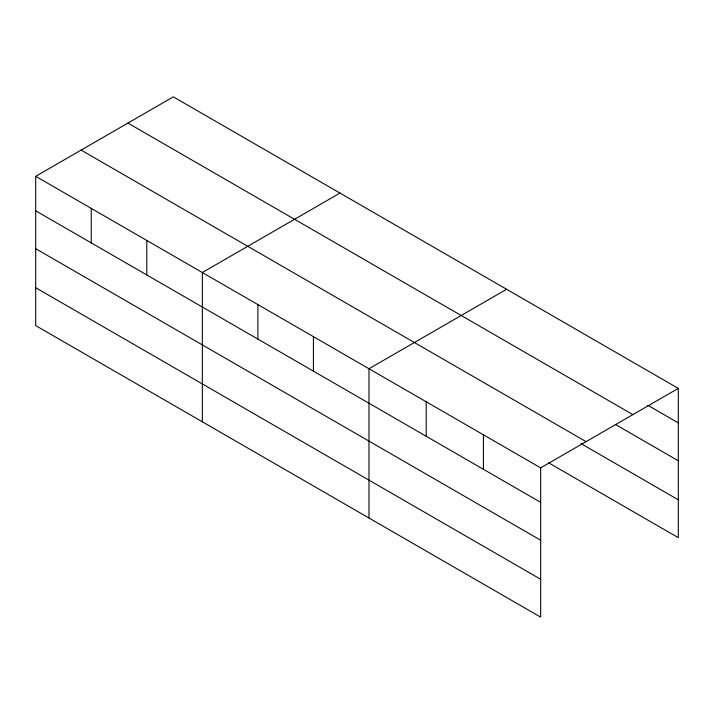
<?xml version="1.0" encoding="UTF-8"?>
<svg xmlns="http://www.w3.org/2000/svg" width="714" height="714" viewBox="0 0 714 714"><rect width="100%" height="100%" fill="white"/><g stroke="black" fill="none" stroke-linecap="round" stroke-linejoin="round"><path stroke-width="1.07" d="M35.7 176.322L540.668 467.857L540.668 617.137L35.7 325.602L35.7 176.322L173.332 96.863L678.3 388.398L678.3 537.678L548.584 462.788M339.971 193.066L202.339 272.525L202.339 421.813M506.61 289.277L368.977 368.736L368.977 518.016M540.668 467.857L678.3 388.398M647.776 405.266L678.3 422.893M127.913 123.085L632.881 414.62M615.352 424.428L678.3 460.771M81.119 150.101L586.087 441.636M581.009 443.626L678.3 499.8M35.7 210.817L540.668 502.353M35.7 248.695L540.668 540.23M35.7 287.724L540.668 579.259M483.432 434.817L483.432 469.312M426.204 401.777L426.204 436.272M313.428 336.669L313.428 371.164M257.888 304.601L257.888 339.096M146.789 240.457L146.789 274.952M91.249 208.39L91.249 242.885"/></g></svg>
